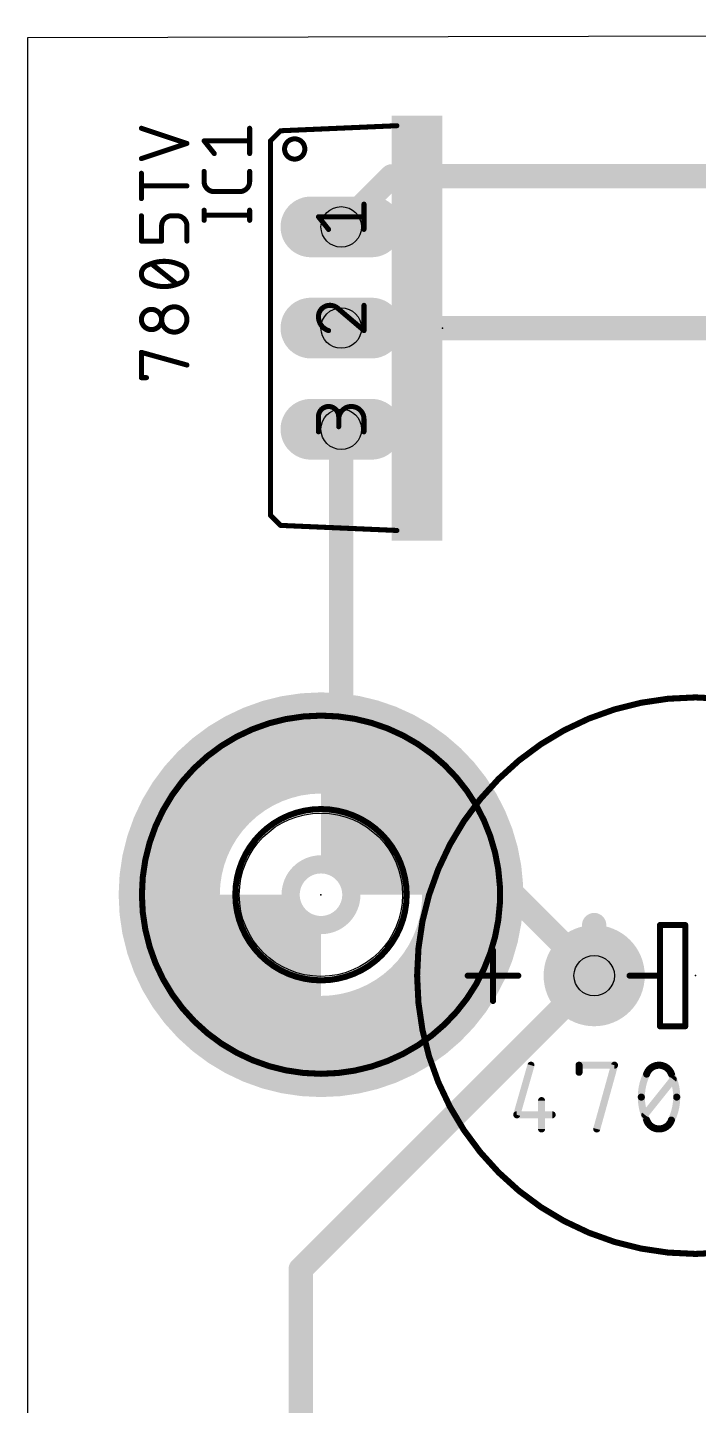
# Model space of a CAD drawing. Extents: x -11 to 108, y -2 to 100.
# Drawn here: x -10.92 to 5.92, y 65.41 to 100 of the extents above; entities that cross this region are included whole.
import ezdxf

# ---------------------------------------------------------------- set-up
doc = ezdxf.new("R2010")
doc.units = 0
for name, color, linetype in [('16', 132, 'CONTINUOUS'), ('17', 110, 'CONTINUOUS'), ('20', 31, 'CONTINUOUS'), ('21', 253, 'CONTINUOUS'), ('23', 53, 'CONTINUOUS'), ('25', 253, 'CONTINUOUS'), ('27', 253, 'CONTINUOUS'), ('39', 12, 'CONTINUOUS'), ('40', 132, 'CONTINUOUS'), ('41', 12, 'CONTINUOUS'), ('42', 132, 'CONTINUOUS'), ('43', 110, 'CONTINUOUS'), ('44', 253, 'CONTINUOUS'), ('51', 253, 'CONTINUOUS')]:
    doc.layers.add(name, color=color, linetype=linetype)

# ---------------------------------------------------------------- blocks, each defined once
blk = doc.blocks.new('ROUNDP')
at = {"const_width": 0.5}
blk.add_lwpolyline([(0, -0.25, 1), (0, 0.25, 1), (0, -0.25)], format="xyb", dxfattribs=at)
blk = doc.blocks.new('RECT')
blk.add_solid([(-0.5, -0.5), (0.5, -0.5), (-0.5, 0.5), (0.5, 0.5)])
blk = doc.blocks.new('LONGP100')
at = {"const_width": 1}
blk.add_lwpolyline([(-0.5, 0), (0.5, 0)], dxfattribs=at)
at = {"const_width": 0.5}
for points in [[(-0.5, 0.25, 1), (-0.5, -0.25)], [(0.5, -0.25, 1), (0.5, 0.25)]]:
    blk.add_lwpolyline(points, format="xyb", dxfattribs=at)

msp = doc.modelspace()

# ---------------------------------------------------------------- linework, layer by layer
at = {"layer": '16', "const_width": 0.6096}
for points in [[(-3.048, 94.996), (-1.778, 96.266)], [(-1.778, 96.266), (18.034, 96.266)], [(-3.048, 92.456), (14.224, 92.456)], [(-3.048, 89.916), (-3.048, 82.55)], [(-3.048, 82.55), (3.302, 76.2)], [(3.302, 77.47), (3.302, 76.2)], [(-4.064, 68.834), (3.302, 76.2)], [(-4.064, 20.32), (-4.064, 68.834)]]:
    msp.add_lwpolyline(points, dxfattribs=at)
at = {"layer": '16', "const_width": 0.3048}
for points in [[(-1.778, 96.4184, 1), (-1.778, 96.1136)], [(-1.6702, 96.1582, 1), (-1.8858, 96.3738)], [(-3.1558, 95.1038, 1), (-2.9402, 94.8882)], [(-3.048, 92.6084, 1), (-3.048, 92.3036)], [(-2.8956, 89.916, 1), (-3.2004, 89.916)], [(-2.9402, 82.6578, 1), (-3.1558, 82.4422)], [(-3.2004, 82.55, 1), (-2.8956, 82.55)], [(3.4544, 77.47, 1), (3.1496, 77.47)], [(3.4098, 76.0922, 1), (3.1942, 76.3078)], [(3.1942, 76.0922, 1), (3.4098, 76.3078)], [(3.1496, 76.2, 1), (3.4544, 76.2)], [(-4.1718, 68.9418, 1), (-3.9562, 68.7262)], [(-3.9116, 68.834, 1), (-4.2164, 68.834)]]:
    msp.add_lwpolyline(points, format="xyb", dxfattribs=at)
at = {"layer": '20'}
for p, q in [((107.93, 100), (-10.922, 99.746)), ((-10.922, 99.746), (-10.922, -2.032))]:
    msp.add_line(p, q, dxfattribs=at)
msp.add_circle((-3.556, 78.232), 2.05, dxfattribs=at)
at = {"layer": '21'}
for points, const_width in [([(-4.572, 97.409), (-1.651, 97.536)], 0.127), ([(-4.572, 97.409), (-4.826, 97.155)], 0.127), ([(-4.826, 87.757), (-4.826, 97.155)], 0.127), ([(-4.826, 87.757), (-4.572, 87.503)], 0.127), ([(-1.651, 87.376), (-4.572, 87.503)], 0.127), ([(5.588, 77.47), (4.953, 77.47)], 0.1524), ([(4.953, 77.47), (4.953, 76.2)], 0.1524), ([(5.588, 74.93), (5.588, 77.47)], 0.1524), ([(0.762, 75.565), (0.762, 76.835)], 0.1524), ([(0.127, 76.2), (1.397, 76.2)], 0.1524), ([(4.699, 76.2), (4.953, 76.2)], 0.1524), ([(4.953, 76.2), (4.953, 74.93)], 0.1524), ([(4.953, 74.93), (5.588, 74.93)], 0.1524)]:
    msp.add_lwpolyline(points, dxfattribs=dict(at, const_width=const_width))
for points, const_width in [([(-1.6496, 97.5043, 1), (-1.6524, 97.5677)], 0.0635), ([(-4.7943, 97.155, 1), (-4.8578, 97.155)], 0.0635), ([(-4.8485, 97.1775, 1), (-4.8035, 97.1325)], 0.0635), ([(-4.5734, 97.4407, 1), (-4.5706, 97.3773)], 0.0635), ([(-4.5495, 97.3865, 1), (-4.5945, 97.4315)], 0.0635), ([(-4.2164, 96.6978, 1), (-4.2164, 97.2058, 1), (-4.2164, 96.6978)], 0.127), ([(-4.8035, 87.7795, 1), (-4.8485, 87.7345)], 0.0635), ([(-4.8578, 87.757, 1), (-4.7943, 87.757)], 0.0635), ([(-4.5706, 87.5347, 1), (-4.5734, 87.4713)], 0.0635), ([(-4.5945, 87.4805, 1), (-4.5495, 87.5255)], 0.0635), ([(-1.6524, 87.3443, 1), (-1.6496, 87.4077)], 0.0635), ([(5.842, 69.215, 1), (5.842, 83.185, 1), (5.842, 69.215)], 0.1524), ([(-3.556, 73.7362, 1), (-3.556, 82.7278, 1), (-3.556, 73.7362)], 0.1524), ([(-3.556, 76.082, 1), (-3.556, 80.382, 1), (-3.556, 76.082)], 0.1524), ([(4.953, 77.5081, 1), (4.953, 77.4319)], 0.0762), ([(4.9911, 77.47, 1), (4.9149, 77.47)], 0.0762), ([(5.6261, 77.47, 1), (5.5499, 77.47)], 0.0762), ([(5.588, 77.4319, 1), (5.588, 77.5081)], 0.0762), ([(0.8001, 76.835, 1), (0.7239, 76.835)], 0.0762), ([(0.127, 76.2381, 1), (0.127, 76.1619)], 0.0762), ([(1.397, 76.1619, 1), (1.397, 76.2381)], 0.0762), ([(4.699, 76.2381, 1), (4.699, 76.1619)], 0.0762), ([(4.9911, 76.2, 1), (4.9149, 76.2)], 0.0762), ([(4.9149, 76.2, 1), (4.9911, 76.2)], 0.0762), ([(4.953, 76.1619, 1), (4.953, 76.2381)], 0.0762), ([(0.7239, 75.565, 1), (0.8001, 75.565)], 0.0762), ([(4.953, 74.9681, 1), (4.953, 74.8919)], 0.0762), ([(4.9149, 74.93, 1), (4.9911, 74.93)], 0.0762), ([(5.5499, 74.93, 1), (5.6261, 74.93)], 0.0762), ([(5.588, 74.8919, 1), (5.588, 74.9681)], 0.0762)]:
    msp.add_lwpolyline(points, format="xyb", dxfattribs=dict(at, const_width=const_width))
at = {"layer": '23'}
for p in [(-0.508, 92.456), (-3.556, 78.232), (5.842, 76.2)]:
    msp.add_point(p, dxfattribs=at)
at = {"layer": '25'}
for points, const_width in [([(-6.4897, 97.1868, 1), (-6.4897, 97.1232)], 0.0635), ([(-6.4649, 97.1748, 1), (-6.5145, 97.1352)], 0.0635), ([(-5.315, 97.4725, 1), (-5.3784, 97.4725)], 0.0635), ([(-5.3467, 97.1232, 1), (-5.3467, 97.1868)], 0.0635), ([(-6.2605, 96.8177, 1), (-6.2109, 96.8573)], 0.0635), ([(-5.3784, 96.8375, 1), (-5.315, 96.8375)], 0.0635), ([(-6.4897, 96.1353, 0.4142), (-6.2357, 95.8813)], 0.127), ([(-6.458, 96.3893, 1), (-6.5214, 96.3893)], 0.0635), ([(-6.458, 96.1353, 1), (-6.5214, 96.1353)], 0.0635), ([(-6.5214, 96.1353, 1), (-6.458, 96.1353)], 0.0635), ([(-5.6007, 95.8813, 0.4142), (-5.3467, 96.1353)], 0.127), ([(-5.315, 96.3893, 1), (-5.3784, 96.3893)], 0.0635), ([(-5.315, 96.1353, 1), (-5.3784, 96.1353)], 0.0635), ([(-5.3784, 96.1353, 1), (-5.315, 96.1353)], 0.0635), ([(-6.2357, 95.913, 1), (-6.2357, 95.8495)], 0.0635), ([(-6.2357, 95.8495, 1), (-6.2357, 95.913)], 0.0635), ([(-5.6007, 95.913, 1), (-5.6007, 95.8495)], 0.0635), ([(-5.6007, 95.8495, 1), (-5.6007, 95.913)], 0.0635), ([(-6.458, 95.4151, 1), (-6.5214, 95.4151)], 0.0635), ([(-5.315, 95.4151, 1), (-5.3784, 95.4151)], 0.0635), ([(-6.4897, 95.3199, 1), (-6.4897, 95.2564)], 0.0635), ([(-6.5214, 95.1611, 1), (-6.458, 95.1611)], 0.0635), ([(-5.3784, 95.1611, 1), (-5.315, 95.1611)], 0.0635), ([(-5.3467, 95.2564, 1), (-5.3467, 95.3199)], 0.0635)]:
    msp.add_lwpolyline(points, format="xyb", dxfattribs=dict(at, const_width=const_width))
at = {"layer": '25', "const_width": 0.127}
for points in [[(-6.2357, 96.8375), (-6.4897, 97.155)], [(-6.4897, 97.155), (-5.3467, 97.155)], [(-5.3467, 96.8375), (-5.3467, 97.4725)], [(-6.4897, 96.1353), (-6.4897, 96.3893)], [(-5.3467, 96.3893), (-5.3467, 96.1353)], [(-5.6007, 95.8813), (-6.2357, 95.8813)], [(-6.4897, 95.1611), (-6.4897, 95.4151)], [(-5.3467, 95.1611), (-5.3467, 95.4151)], [(-6.4897, 95.2881), (-5.3467, 95.2881)]]:
    msp.add_lwpolyline(points, dxfattribs=at)
at = {"layer": '27'}
for points, const_width in [([(-6.9215, 97.0915), (-8.0645, 97.4725)], 0.127), ([(-8.0645, 96.7105), (-6.9215, 97.0915)], 0.127), ([(-8.0645, 95.7072), (-8.0645, 96.3422)], 0.127), ([(-6.9215, 96.0247), (-8.0645, 96.0247)], 0.127), ([(-8.0645, 94.6404), (-8.0645, 95.2754)], 0.127), ([(-7.1755, 95.2754), (-7.3025, 95.2754)], 0.127), ([(-7.5565, 95.0214), (-7.5565, 94.6404)], 0.127), ([(-6.9215, 94.6404), (-6.9215, 95.0214)], 0.127), ([(-7.5565, 94.6404), (-8.0645, 94.6404)], 0.127), ([(-7.1755, 93.5609), (-7.8105, 94.0689)], 0.127), ([(-8.0645, 91.2114), (-8.0645, 91.8464)], 0.127), ([(-8.0645, 91.8464), (-6.9215, 91.5289)], 0.127), ([(-7.9375, 91.2114), (-8.0645, 91.2114)], 0.127), ([(1.7145, 73.9521), (1.3589, 72.7075)], 0.1778), ([(2.922, 73.7743), (2.922, 73.9521)], 0.1778), ([(2.922, 73.9521), (3.811, 73.9521)], 0.1778), ([(3.811, 73.9521), (3.3665, 72.3519)], 0.1778), ([(4.5741, 72.7075), (5.2853, 73.5965)], 0.1778), ([(1.9812, 73.0631), (1.9812, 72.3519)], 0.1778), ([(1.3589, 72.7075), (2.2479, 72.7075)], 0.1778)]:
    msp.add_lwpolyline(points, dxfattribs=dict(at, const_width=const_width))
for points, const_width in [([(-8.0545, 97.5026, 1), (-8.0745, 97.4424)], 0.0635), ([(-6.9315, 97.0614, 1), (-6.9115, 97.1216)], 0.0635), ([(-6.9115, 97.0614, 1), (-6.9315, 97.1216)], 0.0635), ([(-8.0745, 96.7406, 1), (-8.0545, 96.6804)], 0.0635), ([(-8.0328, 96.3422, 1), (-8.0963, 96.3422)], 0.0635), ([(-8.0645, 96.0565, 1), (-8.0645, 95.993)], 0.0635), ([(-6.9215, 95.993, 1), (-6.9215, 96.0565)], 0.0635), ([(-8.0963, 95.7072, 1), (-8.0328, 95.7072)], 0.0635), ([(-8.0328, 95.2754, 1), (-8.0963, 95.2754)], 0.0635), ([(-7.3025, 95.2754, 0.4142), (-7.5565, 95.0214)], 0.127), ([(-7.3025, 95.3072, 1), (-7.3025, 95.2437)], 0.0635), ([(-7.3025, 95.2437, 1), (-7.3025, 95.3072)], 0.0635), ([(-6.9215, 95.0214, 0.4142), (-7.1755, 95.2754)], 0.127), ([(-7.1755, 95.3072, 1), (-7.1755, 95.2437)], 0.0635), ([(-7.1755, 95.2437, 1), (-7.1755, 95.3072)], 0.0635), ([(-7.5248, 95.0214, 1), (-7.5883, 95.0214)], 0.0635), ([(-7.5883, 95.0214, 1), (-7.5248, 95.0214)], 0.0635), ([(-6.8898, 95.0214, 1), (-6.9532, 95.0214)], 0.0635), ([(-6.9532, 95.0214, 1), (-6.8898, 95.0214)], 0.0635), ([(-8.0645, 94.6722, 1), (-8.0645, 94.6086)], 0.0635), ([(-8.0963, 94.6404, 1), (-8.0328, 94.6404)], 0.0635), ([(-7.5883, 94.6404, 1), (-7.5248, 94.6404)], 0.0635), ([(-7.5565, 94.6086, 1), (-7.5565, 94.6722)], 0.0635), ([(-6.9532, 94.6404, 1), (-6.8898, 94.6404)], 0.0635), ([(-7.9058, 94.0372, 0.3205), (-8.0645, 93.8149)], 0.127), ([(-7.493, 94.1324, 0.1139), (-7.9058, 94.0372)], 0.127), ([(-7.9197, 94.0657, 1), (-7.8918, 94.0086)], 0.0635), ([(-7.8955, 94.0071, 1), (-7.916, 94.0672)], 0.0635), ([(-7.7907, 94.0937, 1), (-7.8303, 94.0441)], 0.0635), ([(-7.0803, 94.0372, 0.1139), (-7.493, 94.1324)], 0.127), ([(-7.493, 94.1642, 1), (-7.493, 94.1007)], 0.0635), ([(-7.493, 94.1007, 1), (-7.493, 94.1642)], 0.0635), ([(-6.9215, 93.8149, 0.3205), (-7.0803, 94.0372)], 0.127), ([(-7.07, 94.0672, 1), (-7.0905, 94.0071)], 0.0635), ([(-7.0942, 94.0086, 1), (-7.0663, 94.0657)], 0.0635), ([(-8.0645, 93.8149, 0.3205), (-7.9058, 93.5927)], 0.127), ([(-8.0328, 93.8149, 1), (-8.0963, 93.8149)], 0.0635), ([(-8.0963, 93.8149, 1), (-8.0328, 93.8149)], 0.0635), ([(-7.0803, 93.5927, 0.3205), (-6.9215, 93.8149)], 0.127), ([(-6.8898, 93.8149, 1), (-6.9532, 93.8149)], 0.0635), ([(-6.9532, 93.8149, 1), (-6.8898, 93.8149)], 0.0635), ([(-7.9058, 93.5927, 0.1139), (-7.493, 93.4974)], 0.127), ([(-7.8918, 93.6212, 1), (-7.9197, 93.5641)], 0.0635), ([(-7.916, 93.5626, 1), (-7.8955, 93.6227)], 0.0635), ([(-7.493, 93.5292, 1), (-7.493, 93.4656)], 0.0635), ([(-7.493, 93.4974, 0.1139), (-7.0803, 93.5927)], 0.127), ([(-7.493, 93.4656, 1), (-7.493, 93.5292)], 0.0635), ([(-7.1953, 93.5361, 1), (-7.1557, 93.5857)], 0.0635), ([(-7.0905, 93.6227, 1), (-7.07, 93.5626)], 0.0635), ([(-7.0663, 93.5641, 1), (-7.0942, 93.6212)], 0.0635), ([(-7.239, 92.9894, 1), (-7.239, 92.3544)], 0.127), ([(-7.239, 92.3544, 1), (-7.239, 92.9894)], 0.127), ([(-7.239, 93.0212, 1), (-7.239, 92.9577)], 0.0635), ([(-7.239, 92.9577, 1), (-7.239, 93.0212)], 0.0635), ([(-7.8105, 92.9259, 1), (-7.8105, 92.4179)], 0.127), ([(-7.8105, 92.9577, 1), (-7.8105, 92.8941)], 0.0635), ([(-7.8105, 92.4179, 1), (-7.8105, 92.9259)], 0.127), ([(-7.8105, 92.8941, 1), (-7.8105, 92.9577)], 0.0635), ([(-7.8105, 92.4497, 1), (-7.8105, 92.3862)], 0.0635), ([(-7.8105, 92.3862, 1), (-7.8105, 92.4497)], 0.0635), ([(-7.239, 92.3862, 1), (-7.239, 92.3226)], 0.0635), ([(-7.239, 92.3226, 1), (-7.239, 92.3862)], 0.0635), ([(-8.0328, 91.8464, 1), (-8.0963, 91.8464)], 0.0635), ([(-8.056, 91.877, 1), (-8.073, 91.8158)], 0.0635), ([(-6.93, 91.4983, 1), (-6.913, 91.5595)], 0.0635), ([(-8.0645, 91.2431, 1), (-8.0645, 91.1796)], 0.0635), ([(-8.0963, 91.2114, 1), (-8.0328, 91.2114)], 0.0635), ([(-7.9375, 91.1796, 1), (-7.9375, 91.2431)], 0.0635), ([(1.7572, 73.9399, 1), (1.6718, 73.9643)], 0.0889), ([(2.9665, 73.9521, 1), (2.8776, 73.9521)], 0.0889), ([(2.922, 73.9965, 1), (2.922, 73.9077)], 0.0889), ([(3.8539, 73.9402, 1), (3.7682, 73.964)], 0.0889), ([(3.811, 73.9077, 1), (3.811, 73.9965)], 0.0889), ([(4.9297, 73.9521, 0.3205), (4.6185, 73.7298)], 0.1778), ([(5.2408, 73.7298, 0.3205), (4.9297, 73.9521)], 0.1778), ([(4.9297, 73.9965, 1), (4.9296, 73.9077)], 0.0889), ([(4.9297, 73.9077, 1), (4.9296, 73.9965)], 0.0889), ([(2.8776, 73.7743, 1), (2.9665, 73.7743)], 0.0889), ([(4.6185, 73.7298, 0.1139), (4.4851, 73.152)], 0.1778), ([(4.5765, 73.7443, 1), (4.6605, 73.7154)], 0.0889), ([(4.6585, 73.7104, 1), (4.5785, 73.7493)], 0.0889), ([(5.2808, 73.7493, 1), (5.2008, 73.7104)], 0.0889), ([(5.3742, 73.152, 0.1139), (5.2408, 73.7298)], 0.1778), ([(5.1988, 73.7154, 1), (5.2828, 73.7443)], 0.0889), ([(5.32, 73.5687, 1), (5.2505, 73.6243)], 0.0889), ([(2.0257, 73.0631, 1), (1.9367, 73.0631)], 0.0889), ([(4.4851, 73.152, 0.1139), (4.6185, 72.5742)], 0.1778), ([(4.5296, 73.152, 1), (4.4407, 73.152)], 0.0889), ([(4.4407, 73.152, 1), (4.5296, 73.152)], 0.0889), ([(5.2408, 72.5742, 0.1139), (5.3742, 73.152)], 0.1778), ([(5.4186, 73.152, 1), (5.3297, 73.152)], 0.0889), ([(5.3297, 73.152, 1), (5.4186, 73.152)], 0.0889), ([(1.3589, 72.752, 1), (1.3589, 72.6631)], 0.0889), ([(1.3162, 72.7197, 1), (1.4016, 72.6953)], 0.0889), ([(2.2479, 72.6631, 1), (2.2479, 72.752)], 0.0889), ([(4.5393, 72.7353, 1), (4.6088, 72.6797)], 0.0889), ([(4.6185, 72.5742, 0.3205), (4.9297, 72.3519)], 0.1778), ([(4.6605, 72.5886, 1), (4.5765, 72.5597)], 0.0889), ([(4.5785, 72.5547, 1), (4.6585, 72.5936)], 0.0889), ([(4.9297, 72.3519, 0.3205), (5.2408, 72.5742)], 0.1778), ([(5.2008, 72.5936, 1), (5.2808, 72.5547)], 0.0889), ([(5.2828, 72.5597, 1), (5.1988, 72.5886)], 0.0889), ([(1.9367, 72.3519, 1), (2.0257, 72.3519)], 0.0889), ([(3.3237, 72.3638, 1), (3.4094, 72.34)], 0.0889), ([(4.9296, 72.3963, 1), (4.9297, 72.3075)], 0.0889), ([(4.9296, 72.3075, 1), (4.9297, 72.3963)], 0.0889)]:
    msp.add_lwpolyline(points, format="xyb", dxfattribs=dict(at, const_width=const_width))
at = {"layer": '39', "const_width": 2.54}
msp.add_lwpolyline([(-3.556, 74.422, 1), (-3.556, 82.042, 1), (-3.556, 74.422)], format="xyb", dxfattribs=at)
at = {"layer": '40', "const_width": 2.54}
msp.add_lwpolyline([(-3.556, 74.422, 1), (-3.556, 82.042, 1), (-3.556, 74.422)], format="xyb", dxfattribs=at)
at = {"layer": '41', "const_width": 2.54}
msp.add_lwpolyline([(-3.556, 74.422, 1), (-3.556, 82.042, 1), (-3.556, 74.422)], format="xyb", dxfattribs=at)
at = {"layer": '42', "const_width": 2.54}
msp.add_lwpolyline([(-3.556, 74.422, 1), (-3.556, 82.042, 1), (-3.556, 74.422)], format="xyb", dxfattribs=at)
at = {"layer": '43', "const_width": 2.54}
msp.add_lwpolyline([(-3.556, 74.422, 1), (-3.556, 82.042, 1), (-3.556, 74.422)], format="xyb", dxfattribs=at)
at = {"layer": '44'}
for centre in [(-3.048, 94.996), (-3.048, 92.456), (-3.048, 89.916), (3.302, 76.2)]:
    msp.add_circle(centre, 0.508, dxfattribs=at)
at = {"layer": '51'}
for points, const_width in [([(-2.4447, 95.5675, 1), (-2.5083, 95.5675)], 0.0635), ([(-3.6195, 95.2818, 1), (-3.6195, 95.2182)], 0.0635), ([(-3.5947, 95.2698, 1), (-3.6443, 95.2302)], 0.0635), ([(-2.4765, 95.2182, 1), (-2.4765, 95.2818)], 0.0635), ([(-3.3903, 94.9127, 1), (-3.3407, 94.9523)], 0.0635), ([(-2.5083, 94.9325, 1), (-2.4447, 94.9325)], 0.0635), ([(-3.3338, 93.0275, 0.4142), (-3.6195, 92.7418)], 0.127), ([(-3.1115, 92.9323, 0.2053), (-3.3338, 93.0275)], 0.127), ([(-3.3338, 93.0592, 1), (-3.3337, 92.9958)], 0.0635), ([(-3.3338, 92.9958, 1), (-3.3338, 93.0593)], 0.0635), ([(-2.4447, 93.0275, 1), (-2.5083, 93.0275)], 0.0635), ([(-3.5878, 92.7417, 1), (-3.6513, 92.7418)], 0.0635), ([(-3.6513, 92.7418, 1), (-3.5878, 92.7418)], 0.0635), ([(-3.6195, 92.7418, 0.3252), (-3.3655, 92.3925)], 0.127), ([(-3.0909, 92.9564, 1), (-3.1321, 92.9081)], 0.0635), ([(-3.1345, 92.9104, 1), (-3.0885, 92.9541)], 0.0635), ([(-3.3753, 92.3623, 1), (-3.3557, 92.4227)], 0.0635), ([(-2.5083, 92.3925, 1), (-2.4447, 92.3925)], 0.0635), ([(-2.4971, 92.3683, 1), (-2.4559, 92.4167)], 0.0635), ([(-3.5878, 90.2335, 1), (-3.6513, 90.2335)], 0.0635), ([(-3.1115, 90.2335, 1), (-3.6195, 90.2335)], 0.127), ([(-3.0797, 90.2335, 1), (-3.1433, 90.2335)], 0.0635), ([(-2.4765, 90.17, 1), (-3.1115, 90.17)], 0.127), ([(-3.6513, 90.2335, 1), (-3.5878, 90.2335)], 0.0635), ([(-3.1433, 90.2335, 1), (-3.0797, 90.2335)], 0.0635), ([(-3.1433, 90.17, 1), (-3.0797, 90.17)], 0.0635), ([(-3.1433, 89.9795, 1), (-3.0797, 89.9795)], 0.0635), ([(-2.4447, 90.17, 1), (-2.5083, 90.17)], 0.0635), ([(-2.5083, 90.17, 1), (-2.4447, 90.17)], 0.0635), ([(-3.6513, 89.8525, 1), (-3.5878, 89.8525)], 0.0635), ([(-2.5083, 89.8525, 1), (-2.4447, 89.8525)], 0.0635), ([(-1.016, 78.232, 0.4142), (-3.556, 80.772)], 3.9116), ([(-6.096, 78.232, 0.4142), (-3.556, 75.692)], 3.9116), ([(-3.556, 77.47, 1), (-3.556, 78.994, 1), (-3.556, 77.47)], 0.4572), ([(4.191, 76.2381, 1), (4.191, 76.1619)], 0.0762), ([(4.699, 76.1619, 1), (4.699, 76.2381)], 0.0762)]:
    msp.add_lwpolyline(points, format="xyb", dxfattribs=dict(at, const_width=const_width))
for points, const_width in [([(-2.4765, 94.9325), (-2.4765, 95.5675)], 0.127), ([(-3.3655, 94.9325), (-3.6195, 95.25)], 0.127), ([(-3.6195, 95.25), (-2.4765, 95.25)], 0.127), ([(-2.4765, 92.3925), (-2.4765, 93.0275)], 0.127), ([(-3.1115, 92.9323), (-2.4765, 92.3925)], 0.127), ([(-3.6195, 89.8525), (-3.6195, 90.2335)], 0.127), ([(-3.1115, 90.2335), (-3.1115, 89.9795)], 0.127), ([(-2.4765, 89.8525), (-2.4765, 90.17)], 0.127), ([(4.191, 76.2), (4.699, 76.2)], 0.1524)]:
    msp.add_lwpolyline(points, dxfattribs=dict(at, const_width=const_width))

# ---------------------------------------------------------------- block references
at = {"layer": '17'}
for name, p, xscale, yscale in [('LONGP100', (-3.048, 94.996), 1.524, 1.524), ('LONGP100', (-3.048, 94.996), 1.524, 1.524), ('LONGP100', (-3.048, 92.456), 1.524, 1.524), ('LONGP100', (-3.048, 92.456), 1.524, 1.524), ('LONGP100', (-3.048, 89.916), 1.524, 1.524), ('LONGP100', (-3.048, 89.916), 1.524, 1.524), ('ROUNDP', (3.302, 76.2), 2.54, 2.54), ('ROUNDP', (3.302, 76.2), 2.54, 2.54)]:
    msp.add_blockref(name, p, dxfattribs=dict(at, xscale=xscale, yscale=yscale))
at = {"layer": '21', "rotation": 270}
for p, xscale, yscale in [((-1.524, 96.8375), 1.905, 0.508), ((-0.889, 92.456), 10.668, 0.762), ((-1.524, 93.726), 0.762, 0.508), ((-1.524, 91.186), 0.762, 0.508), ((-1.524, 88.0745), 1.905, 0.508)]:
    msp.add_blockref('RECT', p, dxfattribs=dict(at, xscale=xscale, yscale=yscale))
at = {"layer": '51', "xscale": 1.778, "yscale": 0.508, "rotation": 270}
for p in [(-1.524, 94.996), (-1.524, 92.456), (-1.524, 89.916)]:
    msp.add_blockref('RECT', p, dxfattribs=at)

doc.saveas('drawing.dxf')
